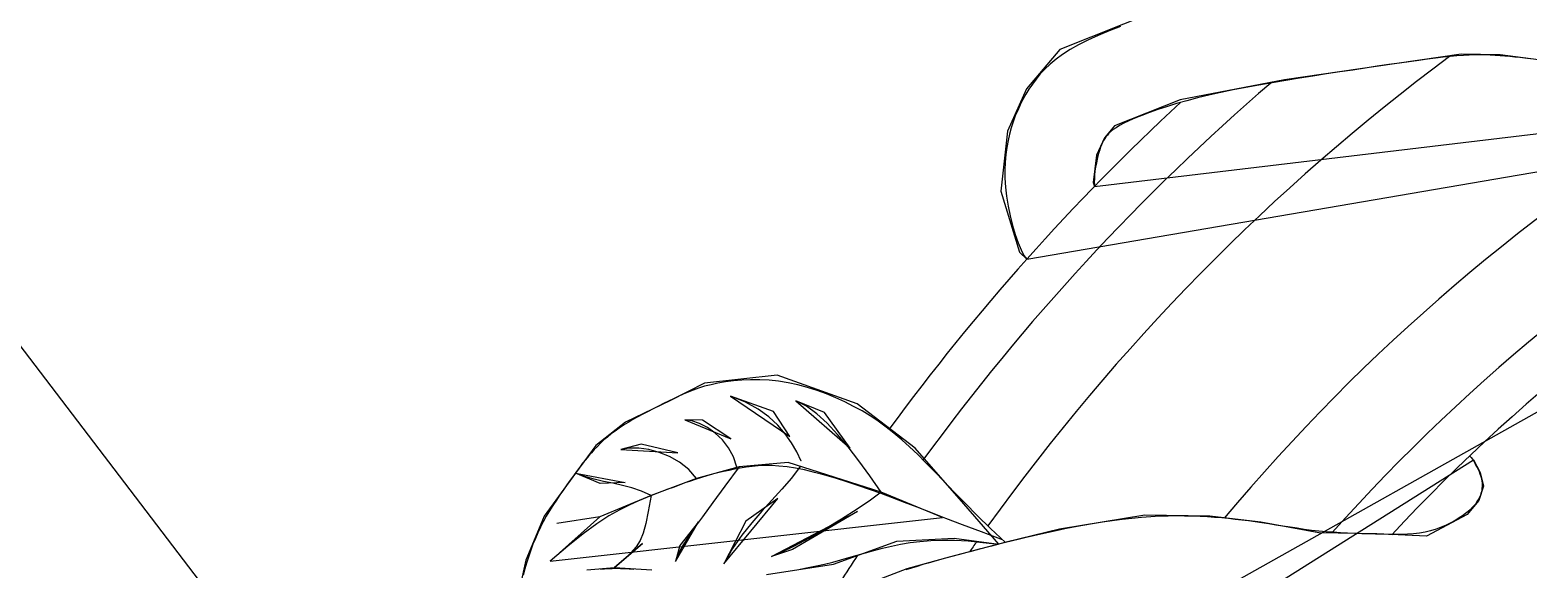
# Model space of a CAD drawing. Header units: metres. Extents: x -2293 to -1333, y 0 to 2180.
# Drawn here: x -1942.4 to -1870, y 1734.9 to 1760.9 of the extents above; entities that cross this region are included whole.
import ezdxf

# ---------------------------------------------------------------- set-up
doc = ezdxf.new("R2010")
doc.units = ezdxf.units.M
doc.layers.add('3', color=3, linetype='Continuous')

msp = doc.modelspace()

# ---------------------------------------------------------------- linework, layer by layer
at = {"layer": '3'}
msp.add_line((-2212.86, 2100), (-1412.86, 1050), dxfattribs=at)
for points in [[(-1868.96, 1763.81), (-1871.07, 1764.08), (-1873.54, 1764.13), (-1877.02, 1763.63), (-1882.54, 1762.83), (-1888.08, 1761.77), (-1892.65, 1759.96), (-1894.27, 1758.06), (-1895.18, 1756.01), (-1895.51, 1753.11), (-1894.61, 1750.16), (-1894.25, 1749.83)], [(-1889.73, 1761.06), (-1890.28, 1760.85), (-1890.81, 1760.63), (-1891.3, 1760.4), (-1891.75, 1760.18), (-1892.16, 1759.95), (-1892.52, 1759.71), (-1892.84, 1759.48), (-1893.13, 1759.24), (-1893.38, 1759.01), (-1893.61, 1758.77), (-1893.8, 1758.52), (-1893.98, 1758.28), (-1894.15, 1758.03), (-1894.3, 1757.79), (-1894.44, 1757.53), (-1894.57, 1757.28), (-1894.69, 1757.01), (-1894.81, 1756.74), (-1894.91, 1756.46), (-1895, 1756.17), (-1895.08, 1755.87), (-1895.15, 1755.55), (-1895.22, 1755.22), (-1895.26, 1754.88), (-1895.3, 1754.51), (-1895.31, 1754.13), (-1895.31, 1753.73), (-1895.28, 1753.3), (-1895.23, 1752.86), (-1895.15, 1752.39), (-1895.05, 1751.91), (-1894.94, 1751.45), (-1894.81, 1751.01), (-1894.67, 1750.61), (-1894.53, 1750.27), (-1894.39, 1750), (-1894.25, 1749.83), (-1843.78, 1758.47)], [(-1869.54, 1759.45), (-1871.39, 1759.69), (-1873.27, 1759.72), (-1876.39, 1759.27), (-1881.81, 1758.49), (-1886.85, 1757.52), (-1890.01, 1756.27), (-1890.5, 1755.69), (-1890.88, 1754.84), (-1891.04, 1753.52), (-1890.98, 1753.34)], [(-1869.94, 1759.5), (-1870.2, 1759.53), (-1870.45, 1759.56), (-1870.69, 1759.59), (-1870.93, 1759.61), (-1871.16, 1759.63), (-1871.4, 1759.65), (-1871.63, 1759.67), (-1871.87, 1759.68), (-1872.11, 1759.69), (-1872.36, 1759.69), (-1872.62, 1759.69), (-1872.89, 1759.68), (-1873.17, 1759.66), (-1873.48, 1759.64), (-1873.8, 1759.61), (-1874.14, 1759.58), (-1874.51, 1759.53), (-1874.9, 1759.48), (-1875.32, 1759.42), (-1875.78, 1759.36), (-1876.26, 1759.29), (-1876.77, 1759.22), (-1877.33, 1759.14), (-1877.91, 1759.05), (-1878.51, 1758.96), (-1879.14, 1758.87), (-1879.78, 1758.77), (-1880.44, 1758.67), (-1881.09, 1758.57), (-1881.75, 1758.46), (-1882.4, 1758.35), (-1883.04, 1758.23), (-1883.67, 1758.12), (-1884.28, 1758), (-1884.88, 1757.87), (-1885.46, 1757.74), (-1886.01, 1757.61), (-1886.53, 1757.48), (-1887.03, 1757.34), (-1887.5, 1757.19), (-1887.93, 1757.05), (-1888.33, 1756.91), (-1888.7, 1756.77), (-1889.03, 1756.63), (-1889.32, 1756.5), (-1889.56, 1756.39), (-1889.77, 1756.28), (-1889.94, 1756.17), (-1890.08, 1756.08), (-1890.2, 1755.99), (-1890.29, 1755.91), (-1890.36, 1755.82), (-1890.43, 1755.73), (-1890.48, 1755.65), (-1890.54, 1755.55), (-1890.59, 1755.46), (-1890.64, 1755.35), (-1890.69, 1755.24), (-1890.73, 1755.11), (-1890.78, 1754.97), (-1890.82, 1754.82), (-1890.86, 1754.65), (-1890.89, 1754.47), (-1890.93, 1754.27), (-1890.96, 1754.08), (-1890.98, 1753.89), (-1890.99, 1753.71), (-1891, 1753.56), (-1890.99, 1753.43), (-1890.98, 1753.34), (-1839.46, 1759.49)], [(-1905.2, 1734.85), (-1904.81, 1734.92), (-1904.41, 1735.01), (-1904.02, 1735.09), (-1903.62, 1735.19), (-1903.23, 1735.3), (-1902.84, 1735.41), (-1902.44, 1735.52), (-1902.04, 1735.64), (-1901.64, 1735.75), (-1901.22, 1735.86), (-1900.79, 1735.96), (-1900.35, 1736.05), (-1899.89, 1736.13), (-1899.41, 1736.19), (-1898.89, 1736.23), (-1898.34, 1736.25), (-1897.74, 1736.24), (-1897.09, 1736.21), (-1896.38, 1736.14), (-1895.61, 1736.05), (-1897.3, 1738), (-1899.64, 1740.7), (-1902.44, 1742.84), (-1906.3, 1744.22), (-1909.81, 1743.84), (-1911.46, 1743), (-1913.63, 1741.95), (-1915.07, 1740.82), (-1916.05, 1739.49), (-1917.56, 1737.41), (-1918.44, 1735.28), (-1919.05, 1732.51)], [(-1895.28, 1736.13), (-1895.28, 1736.13), (-1896, 1736.81), (-1896.65, 1737.44), (-1897.23, 1738.03), (-1897.76, 1738.57), (-1898.25, 1739.08), (-1898.7, 1739.55), (-1899.12, 1739.98), (-1899.52, 1740.38), (-1899.91, 1740.76), (-1900.29, 1741.1), (-1900.67, 1741.42), (-1901.05, 1741.71), (-1901.43, 1741.99), (-1901.81, 1742.25), (-1902.21, 1742.49), (-1902.62, 1742.71), (-1903.04, 1742.93), (-1903.48, 1743.13), (-1903.93, 1743.31), (-1904.38, 1743.48), (-1904.85, 1743.62), (-1905.31, 1743.75), (-1905.78, 1743.85), (-1906.24, 1743.93), (-1906.7, 1743.97), (-1907.15, 1744), (-1907.59, 1744), (-1908.01, 1743.98), (-1908.42, 1743.95), (-1908.8, 1743.9), (-1909.17, 1743.83), (-1909.5, 1743.76), (-1909.81, 1743.68), (-1910.1, 1743.59), (-1910.36, 1743.5), (-1910.61, 1743.4), (-1910.85, 1743.3), (-1911.08, 1743.19), (-1911.31, 1743.08), (-1911.55, 1742.96), (-1911.79, 1742.85), (-1912.04, 1742.72), (-1912.29, 1742.6), (-1912.54, 1742.47), (-1912.79, 1742.34), (-1913.03, 1742.21), (-1913.27, 1742.07), (-1913.51, 1741.94), (-1913.73, 1741.8), (-1913.93, 1741.66), (-1914.13, 1741.52), (-1914.32, 1741.38), (-1914.5, 1741.23), (-1914.67, 1741.09), (-1914.84, 1740.94), (-1914.99, 1740.78), (-1915.14, 1740.63), (-1915.28, 1740.47), (-1915.42, 1740.3), (-1915.56, 1740.13), (-1915.7, 1739.96), (-1915.84, 1739.77), (-1915.99, 1739.57), (-1916.14, 1739.36), (-1916.3, 1739.15), (-1916.46, 1738.92), (-1916.63, 1738.68), (-1916.8, 1738.43), (-1916.97, 1738.18), (-1917.14, 1737.92), (-1917.3, 1737.66), (-1917.46, 1737.4), (-1917.6, 1737.14), (-1917.74, 1736.87), (-1917.86, 1736.61), (-1917.98, 1736.33), (-1918.1, 1736.05), (-1918.2, 1735.77), (-1918.3, 1735.48), (-1918.4, 1735.18), (-1918.49, 1734.87), (-1918.57, 1734.55)], [(-1905.14, 1740.06), (-1905.14, 1740.06), (-1905.36, 1740.51), (-1905.62, 1740.95), (-1905.92, 1741.38), (-1906.28, 1741.8), (-1906.71, 1742.2), (-1907.23, 1742.57), (-1907.84, 1742.91), (-1908.56, 1743.21), (-1905.69, 1741.26), (-1906.49, 1742.46), (-1908.56, 1743.21)], [(-1901.28, 1738.57), (-1901.28, 1738.57), (-1901.83, 1739.35), (-1902.36, 1740.08), (-1902.88, 1740.75), (-1903.39, 1741.36), (-1903.89, 1741.9), (-1904.39, 1742.35), (-1904.89, 1742.72), (-1905.41, 1742.98), (-1902.78, 1740.7), (-1904.02, 1742.41), (-1905.41, 1742.98)], [(-1914.33, 1717.33), (-1869.08, 1742.73)], [(-1908.25, 1739.78), (-1908.25, 1739.78), (-1908.41, 1740.27), (-1908.65, 1740.71), (-1908.95, 1741.09), (-1909.3, 1741.42), (-1909.67, 1741.69), (-1910.05, 1741.89), (-1910.42, 1742.01), (-1910.76, 1742.06), (-1908.55, 1741.15), (-1909.91, 1742.04), (-1910.76, 1742.06)], [(-1910.21, 1739.23), (-1910.21, 1739.23), (-1910.58, 1739.66), (-1911.02, 1740.01), (-1911.5, 1740.29), (-1912, 1740.49), (-1912.5, 1740.63), (-1912.99, 1740.69), (-1913.45, 1740.7), (-1913.85, 1740.63), (-1911.1, 1740.47), (-1912.88, 1740.88), (-1913.85, 1740.63)], [(-1895.42, 1736.26), (-1895.42, 1736.26), (-1896.44, 1736.65), (-1897.35, 1736.99), (-1898.16, 1737.3), (-1898.89, 1737.58), (-1899.55, 1737.84), (-1900.16, 1738.07), (-1900.73, 1738.29), (-1901.29, 1738.5), (-1901.85, 1738.7), (-1902.41, 1738.89), (-1902.95, 1739.07), (-1903.49, 1739.24), (-1904.01, 1739.39), (-1904.5, 1739.52), (-1904.98, 1739.64), (-1905.42, 1739.72), (-1905.83, 1739.79), (-1906.22, 1739.83), (-1906.57, 1739.85), (-1906.91, 1739.85), (-1907.22, 1739.84), (-1907.52, 1739.81), (-1907.81, 1739.77), (-1908.09, 1739.73), (-1908.36, 1739.68), (-1908.63, 1739.62), (-1908.9, 1739.56), (-1909.17, 1739.5), (-1909.43, 1739.43), (-1909.7, 1739.35), (-1909.96, 1739.27), (-1910.22, 1739.19), (-1910.49, 1739.1), (-1910.76, 1739.01), (-1911.04, 1738.91), (-1911.33, 1738.8), (-1911.63, 1738.69), (-1911.95, 1738.56), (-1912.29, 1738.43), (-1912.65, 1738.29), (-1913.03, 1738.13), (-1913.45, 1737.94), (-1913.91, 1737.71), (-1914.43, 1737.42), (-1915.01, 1737.04), (-1915.67, 1736.56), (-1916.42, 1735.96), (-1917.27, 1735.23), (-1898.33, 1737.35), (-1901.28, 1738.57), (-1905.78, 1740), (-1908.14, 1739.79), (-1910.21, 1739.23), (-1912.39, 1738.41), (-1914.87, 1737.38), (-1917.27, 1735.23)], [(-1916, 1712.83), (-1872.68, 1740.13), (-1872.36, 1739.52), (-1872.19, 1738.86), (-1872.42, 1738.16), (-1872.98, 1737.49), (-1874.95, 1736.44), (-1877.35, 1736.55), (-1880.15, 1736.61), (-1882.95, 1737.12), (-1885.41, 1737.41), (-1888.56, 1737.46), (-1892.68, 1736.78), (-1895.25, 1736.15), (-1898, 1735.43), (-1900.04, 1734.87), (-1902.34, 1733.97)], [(-1872.87, 1740.32), (-1872.87, 1740.32), (-1872.8, 1740.24), (-1872.73, 1740.16), (-1872.67, 1740.06), (-1872.61, 1739.97), (-1872.56, 1739.86), (-1872.5, 1739.76), (-1872.46, 1739.66), (-1872.41, 1739.56), (-1872.37, 1739.46), (-1872.34, 1739.37), (-1872.31, 1739.28), (-1872.29, 1739.19), (-1872.27, 1739.1), (-1872.26, 1739.02), (-1872.26, 1738.93), (-1872.26, 1738.85), (-1872.27, 1738.76), (-1872.28, 1738.68), (-1872.3, 1738.59), (-1872.32, 1738.51), (-1872.35, 1738.42), (-1872.39, 1738.33), (-1872.43, 1738.25), (-1872.48, 1738.16), (-1872.53, 1738.08), (-1872.59, 1737.99), (-1872.66, 1737.91), (-1872.74, 1737.82), (-1872.83, 1737.73), (-1872.94, 1737.63), (-1873.07, 1737.53), (-1873.21, 1737.43), (-1873.38, 1737.32), (-1873.57, 1737.2), (-1873.78, 1737.09), (-1874, 1736.98), (-1874.24, 1736.88), (-1874.49, 1736.78), (-1874.75, 1736.7), (-1875.02, 1736.63), (-1875.29, 1736.58), (-1875.58, 1736.55), (-1875.87, 1736.53), (-1876.16, 1736.52), (-1876.47, 1736.52), (-1876.78, 1736.52), (-1877.09, 1736.53), (-1877.41, 1736.54), (-1877.74, 1736.55), (-1878.08, 1736.56), (-1878.41, 1736.57), (-1878.76, 1736.59), (-1879.1, 1736.6), (-1879.45, 1736.63), (-1879.8, 1736.65), (-1880.15, 1736.68), (-1880.5, 1736.72), (-1880.85, 1736.77), (-1881.2, 1736.82), (-1881.54, 1736.87), (-1881.89, 1736.92), (-1882.23, 1736.98), (-1882.56, 1737.03), (-1882.9, 1737.08), (-1883.22, 1737.13), (-1883.55, 1737.18), (-1883.87, 1737.22), (-1884.19, 1737.25), (-1884.51, 1737.29), (-1884.84, 1737.32), (-1885.18, 1737.35), (-1885.53, 1737.37), (-1885.88, 1737.39), (-1886.25, 1737.4), (-1886.63, 1737.41), (-1887.02, 1737.42), (-1887.42, 1737.41), (-1887.84, 1737.4), (-1888.27, 1737.37), (-1888.72, 1737.34), (-1889.18, 1737.29), (-1889.65, 1737.24), (-1890.13, 1737.18), (-1890.6, 1737.11), (-1891.08, 1737.03), (-1891.54, 1736.95), (-1891.99, 1736.87), (-1892.42, 1736.79), (-1892.83, 1736.7), (-1893.21, 1736.62), (-1893.58, 1736.54), (-1893.93, 1736.46), (-1894.28, 1736.38), (-1894.61, 1736.3), (-1894.95, 1736.22), (-1895.28, 1736.13), (-1895.61, 1736.05), (-1895.95, 1735.96), (-1896.28, 1735.88), (-1896.61, 1735.79), (-1896.94, 1735.7), (-1897.26, 1735.62), (-1897.57, 1735.54), (-1897.88, 1735.46), (-1898.17, 1735.38), (-1898.46, 1735.3), (-1898.74, 1735.22), (-1899.01, 1735.14), (-1899.28, 1735.07), (-1899.55, 1734.98), (-1899.82, 1734.9), (-1900.09, 1734.81)], [(-1912.39, 1738.41), (-1912.39, 1738.41), (-1912.86, 1738.61), (-1913.32, 1738.77), (-1913.78, 1738.89), (-1914.24, 1739), (-1914.7, 1739.09), (-1915.15, 1739.2), (-1915.6, 1739.33), (-1916.05, 1739.49), (-1913.64, 1739.03), (-1914.85, 1738.99), (-1916.05, 1739.49)], [(-1908.14, 1739.79), (-1908.14, 1739.79), (-1908.83, 1738.86), (-1909.42, 1738.06), (-1909.92, 1737.38), (-1910.34, 1736.8), (-1910.67, 1736.3), (-1910.93, 1735.89), (-1911.11, 1735.53), (-1911.22, 1735.22), (-1910.1, 1737.13), (-1911.01, 1735.99), (-1911.22, 1735.22)], [(-1905.19, 1739.81), (-1905.19, 1739.81), (-1905.62, 1739.25), (-1906.08, 1738.71), (-1906.56, 1738.18), (-1907.05, 1737.65), (-1907.53, 1737.09), (-1908.01, 1736.49), (-1908.46, 1735.84), (-1908.88, 1735.11), (-1906.28, 1738.26), (-1907.82, 1737.16), (-1908.88, 1735.11)], [(-1912.39, 1738.41), (-1912.39, 1738.41), (-1912.53, 1737.64), (-1912.65, 1737.05), (-1912.78, 1736.59), (-1912.92, 1736.23), (-1913.11, 1735.93), (-1913.37, 1735.63), (-1913.71, 1735.31), (-1914.16, 1734.92), (-1912.81, 1736.09), (-1914.16, 1734.92)], [(-1901.28, 1738.57), (-1901.28, 1738.57), (-1901.8, 1738.18), (-1902.45, 1737.74), (-1903.2, 1737.26), (-1903.98, 1736.79), (-1904.76, 1736.35), (-1905.49, 1735.96), (-1906.11, 1735.65), (-1906.58, 1735.46), (-1902.43, 1737.64), (-1905.57, 1735.8), (-1906.58, 1735.46)], [(-1914.87, 1737.38), (-1916.95, 1737.05)], [(-1906.83, 1734.59), (-1903.59, 1735.09), (-1900.53, 1736.2), (-1897.76, 1736.35), (-1895.61, 1736.05)], [(-1915.5, 1734.82), (-1914.16, 1734.92), (-1912.36, 1734.82)], [(-1914.84, 1734.84), (-1914.65, 1734.86), (-1914.46, 1734.88), (-1914.27, 1734.88), (-1914.08, 1734.89), (-1913.88, 1734.88), (-1913.67, 1734.88), (-1913.45, 1734.87), (-1913.23, 1734.85)]]:
    msp.add_lwpolyline(points, dxfattribs=at)
for radius, start, end in [(103.4, 126.64, 144.33), (107.8, 130.73, 143.93), (110, 132.77, 143.81), (94.6, 120.96, 140.11), (90.2, 119.14, 138.32), (88, 118.29, 137.13), (107.8, 146.89, 148.52), (103.4, 144.85, 145.18)]:
    msp.add_arc((-1812.13, 1676.64), radius, start, end, dxfattribs=at)

doc.saveas('drawing.dxf')
